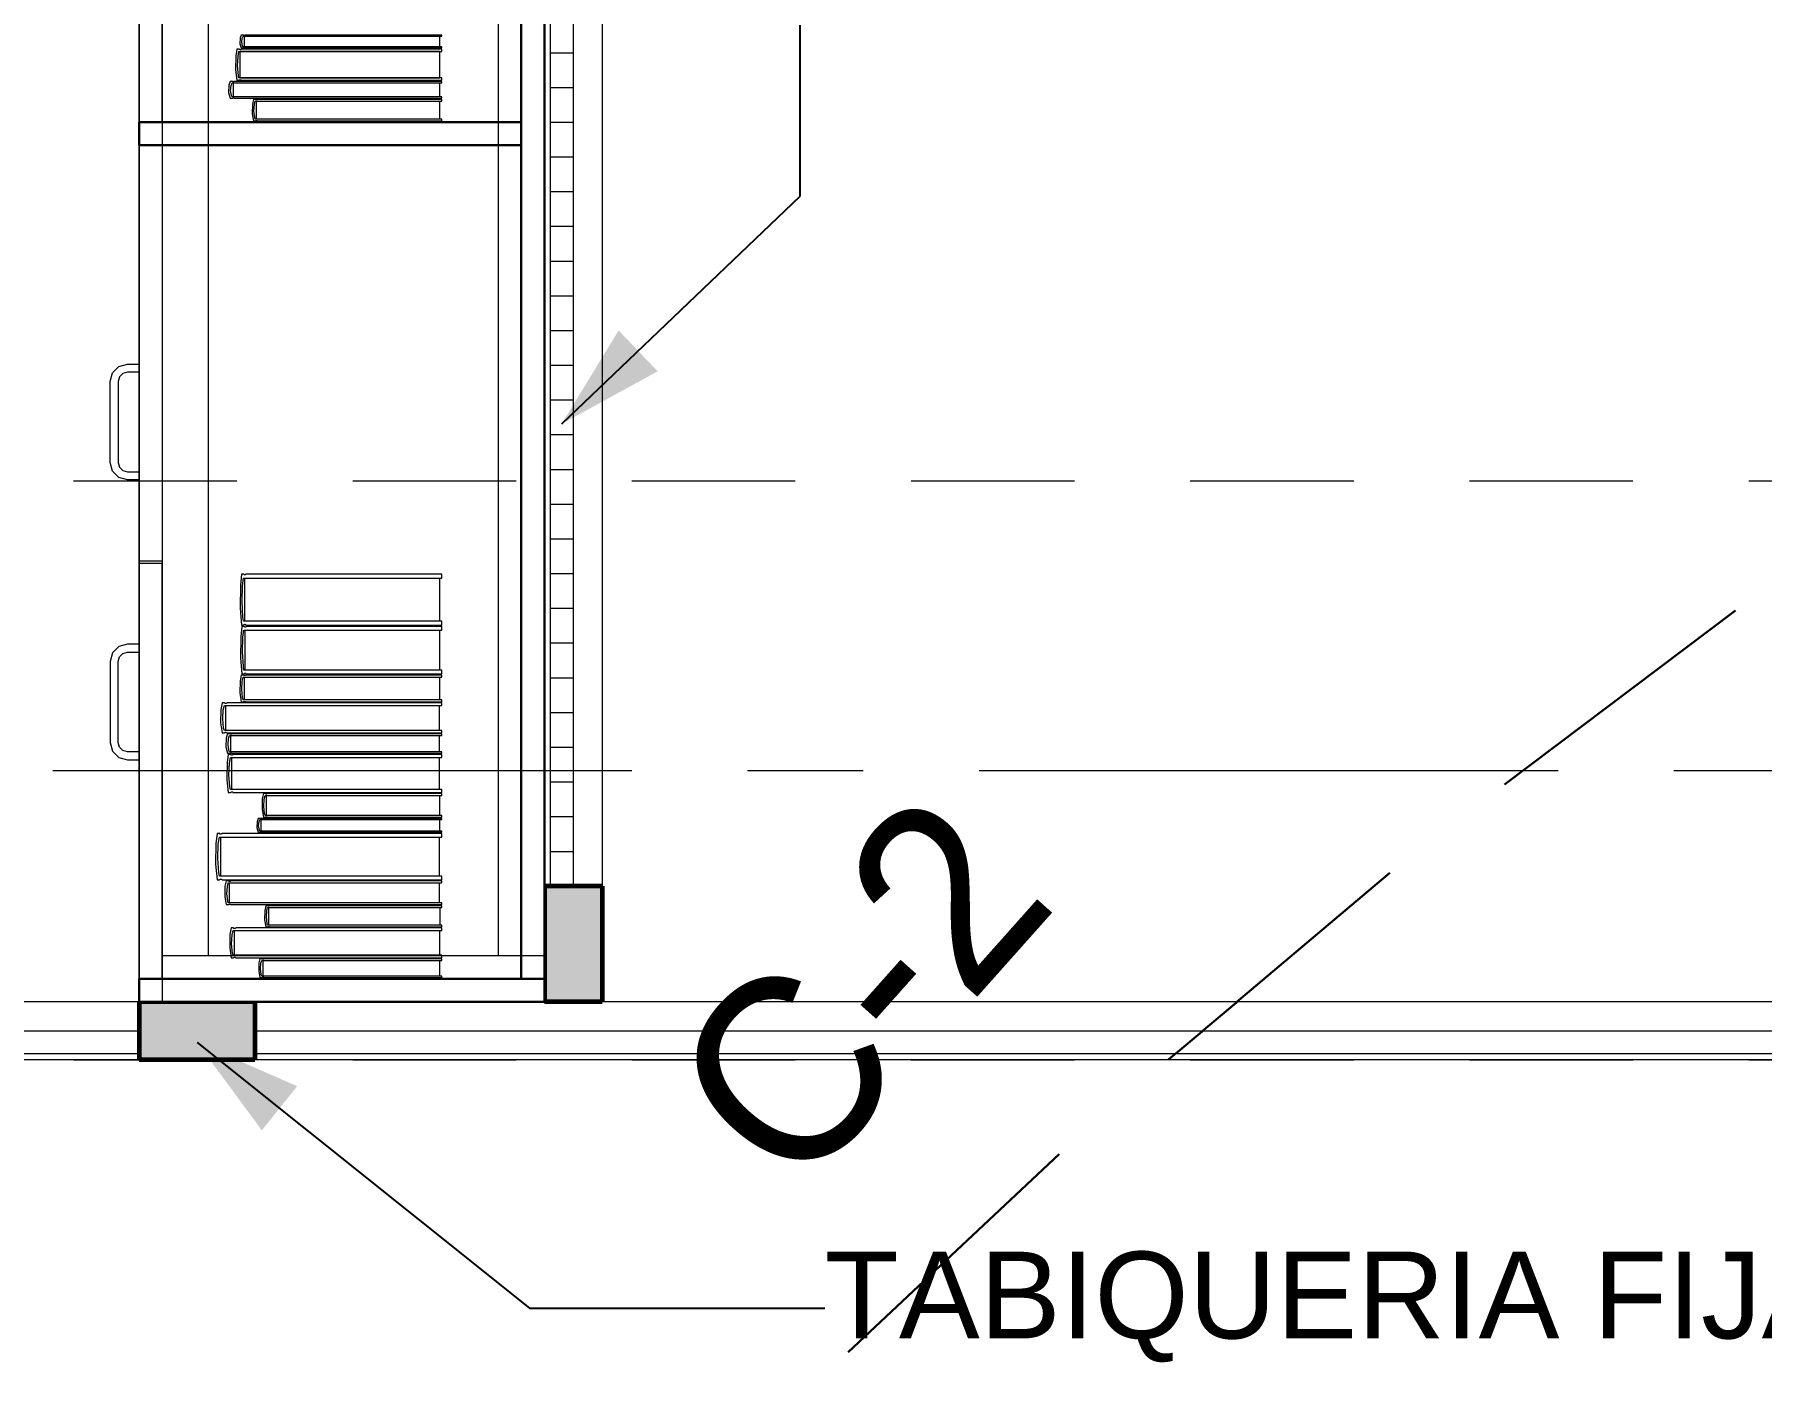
# Model space of a CAD drawing. Header units: inches. Extents: x -19 to 5698, y -728 to 92.
# Drawn here: x 139.93 to 141.421, y 29.412 to 30.586 of the extents above; entities that cross this region are included whole.
import ezdxf

# ---------------------------------------------------------------- set-up
doc = ezdxf.new("R2010")
doc.units = ezdxf.units.IN
doc.header["$MEASUREMENT"] = 0
doc.set_wipeout_variables(frame=1)
for name, pattern in [('CONTINUA', [0]), ('HIDDEN', [0.375, 0.25, -0.125]), ('Hidden Line', [0.195611, 0.141111, -0.0545]), ('Punto & Raya', [0.65, 0.5, -0.075, 0, -0.075]), ('Wipeout_Contour', [1, 0, -1])]:
    doc.linetypes.add(name, pattern=pattern)
doc.layers.get('0').update_dxf_attribs({"color": 61})
doc.layers.add('00 conduct tomacorr', color=120, linetype='HIDDEN', lineweight=30)
doc.layers.add('00 IE CKTO ILUMINACION', color=3, linetype='Continuous', lineweight=50)
for name, color, linetype in [('02 _ ARQ _ ALB _ Ejes Generales', 251, 'Continuous'), ('02 _ ARQ _ ZON _ Espacio.3D', 7, 'Continuous'), ('08 _ STR _ EXT _ 09 Vigas', 251, 'Continuous'), ('Acabado - Muros', 7, 'Continuous'), ('Interior - Mobiliario', 7, 'Continuous'), ('Notas - Etiquetas', 7, 'Continuous')]:
    doc.layers.add(name, color=color, linetype=linetype)
doc.styles.add('Estilo_Generado_4', font='swisse.ttf')
doc.dimstyles.new('Estilo_Generado__8', dxfattribs={"dimtxt": 0.18, "dimasz": 0.0912, "dimexe": 0.18, "dimexo": 0.0625, "dimgap": 0, "dimtad": 0, "dimtih": 1, "dimtoh": 1, "dimdec": 4, "dimzin": 0, "dimdsep": 46, "dimcen": 0.09, "dimadec": 0, "dimazin": 0, "dimtfac": 1, "dimtdec": 4, "dimtmove": 0, "dimatfit": 3, "dimldrblk": 'ARROWHEAD_5', "dimfxl": 1, "dimtolj": 1, "dimtzin": 0, "dimarcsym": 0})

# ---------------------------------------------------------------- blocks, each defined once
blk = doc.blocks.new('ARROWHEAD_5')
at = {"linetype": 'Continuous', "lineweight": 0}
blk.add_hatch(color=0, dxfattribs=at).paths.add_polyline_path([(-1, 0.2679), (0, 0), (-1, -0.2679)])
at = {"color": 0, "linetype": 'Continuous', "lineweight": 0}
blk.add_line((0, 0), (-1, 0), dxfattribs=at)

msp = doc.modelspace()

# ---------------------------------------------------------------- linework, layer by layer
at = {"layer": '02 _ ARQ _ ZON _ Espacio.3D', "color": 254, "linetype": 'Continuous', "lineweight": 0, "flags": 128}
for points in [[(136.57, 31), (137.07, 31), (137.07, 29.75), (140.37, 29.75), (140.3701, 39), (140.37, 39), (140.37, 39.9003), (137.07, 39.9003), (137.07, 39), (136.57, 39)], [(143.92, 27), (143.92, 29.7), (115.57, 29.7), (112.57, 29.7), (112.57, 17.4)]]:
    msp.add_lwpolyline(points, dxfattribs=at)
msp.add_lwpolyline([(140.42, 39.75), (140.42, 32.7833), (140.42, 32.7833), (140.42, 31.7003), (140.42, 29.75), (143.07, 29.75), (143.07, 29.85), (143.07, 30.2), (143.57, 30.2), (143.57, 30.7), (144.07, 30.7), (144.07, 29.85), (145.27, 29.85), (145.27, 35.0505), (143.9201, 35.0505), (143.9201, 35.2005), (143.92, 35.2005), (143.92, 39), (143.57, 39), (143.57, 39.4), (143.17, 39.4), (143.17, 39.75)], close=True, dxfattribs=at)
at = {"layer": 'Interior - Mobiliario', "color": 175, "linetype": 'Continuous', "lineweight": 13}
for p, q in [((140.04, 31.23), (140.04, 29.77)), ((140.35, 29.77), (140.35, 31.23)), ((140.1045, 30.5731), (140.1035, 30.5672)), ((140.1064, 30.5731), (140.1045, 30.5731)), ((140.1065, 30.573), (140.1064, 30.5731)), ((140.1067, 30.5728), (140.1065, 30.573)), ((140.107, 30.5727), (140.1067, 30.5728)), ((140.1072, 30.5828), (140.107, 30.5778)), ((140.107, 30.5778), (140.1081, 30.5741)), ((140.1072, 30.5727), (140.107, 30.5727)), ((140.1081, 30.5852), (140.1072, 30.5828)), ((140.1075, 30.5726), (140.1072, 30.5727)), ((140.1077, 30.5727), (140.1075, 30.5726)), ((140.108, 30.5728), (140.1077, 30.5727)), ((140.1082, 30.573), (140.108, 30.5728)), ((140.11, 30.5852), (140.1081, 30.5852)), ((140.1081, 30.5741), (140.11, 30.5741)), ((140.1084, 30.5731), (140.1082, 30.573)), ((140.2814, 30.5731), (140.1084, 30.5731)), ((140.1086, 30.5792), (140.1091, 30.5827)), ((140.1093, 30.5758), (140.1086, 30.5792)), ((140.1091, 30.5827), (140.1098, 30.5843)), ((140.1098, 30.575), (140.1093, 30.5758)), ((140.1098, 30.5843), (140.2814, 30.5843)), ((140.2814, 30.575), (140.1098, 30.575)), ((140.1101, 30.5852), (140.11, 30.5852)), ((140.11, 30.5741), (140.1101, 30.5742)), ((140.1103, 30.5851), (140.1101, 30.5852)), ((140.1101, 30.5742), (140.1104, 30.5742)), ((140.1106, 30.5851), (140.1103, 30.5851)), ((140.1104, 30.5742), (140.1106, 30.5743)), ((140.1108, 30.585), (140.1106, 30.5851)), ((140.1106, 30.5743), (140.1109, 30.5743)), ((140.1107, 30.5843), (140.1107, 30.575)), ((140.1111, 30.585), (140.1108, 30.585)), ((140.1109, 30.5743), (140.1111, 30.5743)), ((140.1113, 30.585), (140.1111, 30.585)), ((140.1111, 30.5743), (140.1114, 30.5743)), ((140.1116, 30.5851), (140.1113, 30.585)), ((140.1114, 30.5743), (140.1116, 30.5742)), ((140.1118, 30.5851), (140.1116, 30.5851)), ((140.1116, 30.5742), (140.1118, 30.5741)), ((140.1119, 30.5852), (140.1118, 30.5851)), ((140.1118, 30.5741), (140.1119, 30.5741)), ((140.2814, 30.5852), (140.1119, 30.5852)), ((140.1119, 30.5741), (140.2814, 30.5741)), ((140.2797, 30.575), (140.2797, 30.5843)), ((140.2814, 30.5843), (140.2814, 30.5852)), ((140.2814, 30.5741), (140.2814, 30.575)), ((140.2814, 30.5709), (140.2814, 30.5731)), ((140.1035, 30.5672), (140.1033, 30.5551)), ((140.105, 30.5586), (140.1054, 30.5669)), ((140.1057, 30.5504), (140.105, 30.5586)), ((140.1054, 30.5669), (140.1062, 30.5709)), ((140.1062, 30.5709), (140.2814, 30.5709)), ((140.2796, 30.5709), (140.1071, 30.5709)), ((140.1071, 30.5709), (140.1071, 30.5483)), ((140.2796, 30.5483), (140.2796, 30.5709)), ((140.0985, 30.5452), (140.0975, 30.542)), ((140.1004, 30.5452), (140.0985, 30.5452)), ((140.0994, 30.5418), (140.1003, 30.544)), ((140.1003, 30.544), (140.2814, 30.544)), ((140.1005, 30.5451), (140.1004, 30.5452)), ((140.1008, 30.545), (140.1005, 30.5451)), ((140.101, 30.545), (140.1008, 30.545)), ((140.1013, 30.5449), (140.101, 30.545)), ((140.1012, 30.544), (140.1012, 30.5318)), ((140.1016, 30.5449), (140.1013, 30.5449)), ((140.1018, 30.545), (140.1016, 30.5449)), ((140.1021, 30.545), (140.1018, 30.545)), ((140.1023, 30.5451), (140.1021, 30.545)), ((140.1025, 30.5452), (140.1023, 30.5451)), ((140.2814, 30.5452), (140.1025, 30.5452)), ((140.1033, 30.5551), (140.1045, 30.5462)), ((140.1045, 30.5462), (140.1064, 30.5462)), ((140.1062, 30.5483), (140.1057, 30.5504)), ((140.2814, 30.5483), (140.1062, 30.5483)), ((140.1064, 30.5462), (140.1065, 30.5463)), ((140.1065, 30.5463), (140.1068, 30.5465)), ((140.1068, 30.5465), (140.107, 30.5466)), ((140.107, 30.5466), (140.1073, 30.5466)), ((140.1071, 30.5483), (140.2796, 30.5483)), ((140.1073, 30.5466), (140.1075, 30.5466)), ((140.1075, 30.5466), (140.1078, 30.5465)), ((140.1078, 30.5465), (140.108, 30.5464)), ((140.108, 30.5464), (140.1083, 30.5463)), ((140.1083, 30.5463), (140.1084, 30.5462)), ((140.1084, 30.5462), (140.2814, 30.5462)), ((140.2796, 30.5318), (140.2796, 30.544)), ((140.2814, 30.5462), (140.2814, 30.5483)), ((140.2814, 30.544), (140.2814, 30.5452)), ((140.0975, 30.542), (140.0972, 30.5355)), ((140.0972, 30.5355), (140.0985, 30.5306)), ((140.0985, 30.5306), (140.1004, 30.5306)), ((140.099, 30.5374), (140.0994, 30.5418)), ((140.0997, 30.5329), (140.099, 30.5374)), ((140.1003, 30.5318), (140.0997, 30.5329)), ((140.2814, 30.5318), (140.1003, 30.5318)), ((140.1004, 30.5306), (140.1006, 30.5307)), ((140.1006, 30.5307), (140.1008, 30.5308)), ((140.1008, 30.5308), (140.1011, 30.5309)), ((140.1011, 30.5309), (140.1014, 30.5309)), ((140.1014, 30.5309), (140.1016, 30.5309)), ((140.1016, 30.5309), (140.1019, 30.5309)), ((140.1019, 30.5309), (140.1021, 30.5308)), ((140.1021, 30.5308), (140.1024, 30.5307)), ((140.1024, 30.5307), (140.1025, 30.5306)), ((140.1025, 30.5306), (140.2814, 30.5306)), ((140.1187, 30.5296), (140.1178, 30.5256)), ((140.1205, 30.5296), (140.1187, 30.5296)), ((140.1196, 30.5254), (140.1203, 30.5282)), ((140.1203, 30.5282), (140.2814, 30.5282)), ((140.1206, 30.5296), (140.1205, 30.5296)), ((140.1208, 30.5295), (140.1206, 30.5296)), ((140.121, 30.5294), (140.1208, 30.5295)), ((140.1212, 30.5293), (140.121, 30.5294)), ((140.1215, 30.5293), (140.1212, 30.5293)), ((140.1217, 30.5294), (140.1215, 30.5293)), ((140.1219, 30.5294), (140.1217, 30.5294)), ((140.1221, 30.5295), (140.1219, 30.5294)), ((140.1223, 30.5296), (140.1221, 30.5295)), ((140.2814, 30.5296), (140.1223, 30.5296)), ((140.2814, 30.5306), (140.2814, 30.5318)), ((140.2814, 30.5282), (140.2814, 30.5296)), ((140.1192, 30.5196), (140.1196, 30.5254)), ((139.995, 30.286), (139.9971, 30.2935)), ((139.9971, 30.2935), (140.0025, 30.299)), ((140.0031, 30.29), (140.002, 30.286)), ((140.0025, 30.299), (140.01, 30.301)), ((140.006, 30.2929), (140.0031, 30.29)), ((140.01, 30.294), (140.006, 30.2929)), ((140.01, 30.301), (140.02, 30.301)), ((140.02, 30.294), (140.01, 30.294)), ((140.02, 30.301), (140.02, 30.294)), ((139.995, 30.216), (139.995, 30.286)), ((140.002, 30.286), (140.002, 30.216)), ((139.9971, 30.2085), (139.995, 30.216)), ((140.002, 30.216), (140.0031, 30.212)), ((140.0025, 30.203), (139.9971, 30.2085)), ((140.01, 30.201), (140.0025, 30.203)), ((140.0031, 30.212), (140.006, 30.2091)), ((140.006, 30.2091), (140.01, 30.208)), ((140.01, 30.208), (140.02, 30.208)), ((140.02, 30.201), (140.01, 30.201)), ((140.02, 30.208), (140.02, 30.201)), ((140.02, 30.131), (140.04, 30.131)), ((140.02, 30.129), (140.04, 30.129)), ((140.1075, 30.1099), (140.1073, 30.0902)), ((140.1084, 30.1196), (140.1075, 30.1099)), ((140.1103, 30.1196), (140.1084, 30.1196)), ((140.1094, 30.1095), (140.1102, 30.1161)), ((140.1102, 30.1161), (140.2814, 30.1161)), ((140.1104, 30.1195), (140.1103, 30.1196)), ((140.1106, 30.1192), (140.1104, 30.1195)), ((140.1109, 30.119), (140.1106, 30.1192)), ((140.1111, 30.1189), (140.1109, 30.119)), ((140.111, 30.1161), (140.111, 30.079)), ((140.1114, 30.1189), (140.1111, 30.1189)), ((140.1116, 30.119), (140.1114, 30.1189)), ((140.1119, 30.1191), (140.1116, 30.119)), ((140.1121, 30.1194), (140.1119, 30.1191)), ((140.1122, 30.1196), (140.1121, 30.1194)), ((140.2814, 30.1196), (140.1122, 30.1196)), ((140.2797, 30.079), (140.2797, 30.1161)), ((140.2814, 30.1161), (140.2814, 30.1196)), ((140.1089, 30.0959), (140.1094, 30.1095)), ((140.1096, 30.0823), (140.1089, 30.0959)), ((140.1073, 30.0902), (140.1084, 30.0754)), ((140.1102, 30.079), (140.1096, 30.0823)), ((140.1078, 30.0654), (140.1076, 30.047)), ((140.1088, 30.0744), (140.1078, 30.0654)), ((140.1084, 30.0754), (140.1103, 30.0754)), ((140.1106, 30.0744), (140.1088, 30.0744)), ((140.1097, 30.065), (140.1105, 30.0711)), ((140.2814, 30.079), (140.1102, 30.079)), ((140.1103, 30.0754), (140.1104, 30.0757)), ((140.1104, 30.0757), (140.1107, 30.0759)), ((140.1105, 30.0711), (140.2814, 30.0711)), ((140.1107, 30.0743), (140.1106, 30.0744)), ((140.1107, 30.0759), (140.1109, 30.0761)), ((140.111, 30.074), (140.1107, 30.0743)), ((140.1109, 30.0761), (140.1112, 30.0762)), ((140.1112, 30.0739), (140.111, 30.074)), ((140.1112, 30.0762), (140.1114, 30.0762)), ((140.1114, 30.0738), (140.1112, 30.0739)), ((140.1114, 30.0762), (140.1117, 30.0761)), ((140.1117, 30.0738), (140.1114, 30.0738)), ((140.1114, 30.0711), (140.1114, 30.0366)), ((140.1117, 30.0761), (140.1119, 30.0759)), ((140.112, 30.0738), (140.1117, 30.0738)), ((140.1119, 30.0759), (140.1121, 30.0756)), ((140.1122, 30.074), (140.112, 30.0738)), ((140.1121, 30.0756), (140.1122, 30.0754)), ((140.1122, 30.0754), (140.2814, 30.0754)), ((140.1124, 30.0742), (140.1122, 30.074)), ((140.1126, 30.0744), (140.1124, 30.0742)), ((140.2814, 30.0744), (140.1126, 30.0744)), ((140.2797, 30.0366), (140.2797, 30.0711)), ((140.2814, 30.0754), (140.2814, 30.079)), ((140.2814, 30.0711), (140.2814, 30.0744)), ((139.9971, 30.0515), (139.995, 30.044)), ((140.0025, 30.057), (139.9971, 30.0515)), ((140.01, 30.059), (140.0025, 30.057)), ((140.0031, 30.048), (140.006, 30.0509)), ((140.006, 30.0509), (140.01, 30.052)), ((140.02, 30.059), (140.01, 30.059)), ((140.01, 30.052), (140.02, 30.052)), ((140.02, 30.052), (140.02, 30.059)), ((140.1093, 30.0523), (140.1097, 30.065)), ((140.11, 30.0397), (140.1093, 30.0523)), ((139.995, 30.044), (139.995, 29.974)), ((140.002, 30.044), (140.0031, 30.048)), ((140.002, 29.974), (140.002, 30.044)), ((140.1076, 30.047), (140.1088, 30.0333)), ((140.1105, 30.0366), (140.11, 30.0397)), ((140.2814, 30.0366), (140.1105, 30.0366)), ((140.2814, 30.0333), (140.2814, 30.0366)), ((140.1072, 30.0272), (140.107, 30.0169)), ((140.1082, 30.0323), (140.1072, 30.0272)), ((140.1101, 30.0323), (140.1082, 30.0323)), ((140.1087, 30.0199), (140.1091, 30.027)), ((140.1088, 30.0333), (140.1106, 30.0333)), ((140.1091, 30.027), (140.1099, 30.0304)), ((140.1099, 30.0304), (140.2814, 30.0304)), ((140.1102, 30.0322), (140.1101, 30.0323)), ((140.1104, 30.0321), (140.1102, 30.0322)), ((140.1106, 30.032), (140.1104, 30.0321)), ((140.1106, 30.0333), (140.1108, 30.0335)), ((140.1109, 30.0319), (140.1106, 30.032)), ((140.1108, 30.0335), (140.111, 30.0337)), ((140.1108, 30.0304), (140.1108, 30.011)), ((140.1111, 30.0319), (140.1109, 30.0319)), ((140.111, 30.0337), (140.1113, 30.0339)), ((140.1114, 30.0319), (140.1111, 30.0319)), ((140.1113, 30.0339), (140.1115, 30.034)), ((140.1116, 30.032), (140.1114, 30.0319)), ((140.1115, 30.034), (140.1118, 30.034)), ((140.1118, 30.0322), (140.1116, 30.032)), ((140.1118, 30.034), (140.112, 30.0339)), ((140.112, 30.0323), (140.1118, 30.0322)), ((140.112, 30.0339), (140.1122, 30.0337)), ((140.2814, 30.0323), (140.112, 30.0323)), ((140.1122, 30.0337), (140.1125, 30.0334)), ((140.1125, 30.0334), (140.1126, 30.0333)), ((140.1126, 30.0333), (140.2814, 30.0333)), ((140.2797, 30.011), (140.2797, 30.0304)), ((140.2814, 30.0304), (140.2814, 30.0323)), ((140.0917, 30.0082), (140.0907, 30.0025)), ((140.0938, 30.0082), (140.0917, 30.0082)), ((140.0927, 30.0023), (140.0936, 30.0061)), ((140.0936, 30.0061), (140.2814, 30.0061)), ((140.0939, 30.0081), (140.0938, 30.0082)), ((140.0941, 30.0079), (140.0939, 30.0081)), ((140.0944, 30.0078), (140.0941, 30.0079)), ((140.0946, 30.0078), (140.0944, 30.0078)), ((140.0945, 30.0061), (140.0945, 29.9845)), ((140.0949, 30.0078), (140.0946, 30.0078)), ((140.0952, 30.0078), (140.0949, 30.0078)), ((140.0955, 30.0079), (140.0952, 30.0078)), ((140.0957, 30.0081), (140.0955, 30.0079)), ((140.0959, 30.0082), (140.0957, 30.0081)), ((140.2814, 30.0082), (140.0959, 30.0082)), ((140.107, 30.0169), (140.1082, 30.0092)), ((140.1082, 30.0092), (140.1101, 30.0092)), ((140.1094, 30.0128), (140.1087, 30.0199)), ((140.1099, 30.011), (140.1094, 30.0128)), ((140.2814, 30.011), (140.1099, 30.011)), ((140.1101, 30.0092), (140.1102, 30.0093)), ((140.1102, 30.0093), (140.1104, 30.0094)), ((140.1104, 30.0094), (140.1107, 30.0095)), ((140.1107, 30.0095), (140.1109, 30.0096)), ((140.1109, 30.0096), (140.1112, 30.0096)), ((140.1112, 30.0096), (140.1114, 30.0095)), ((140.1114, 30.0095), (140.1117, 30.0094)), ((140.1117, 30.0094), (140.1119, 30.0093)), ((140.1119, 30.0093), (140.112, 30.0092)), ((140.112, 30.0092), (140.2814, 30.0092)), ((140.2795, 29.9845), (140.2795, 30.0061)), ((140.2814, 30.0092), (140.2814, 30.011)), ((140.2814, 30.0061), (140.2814, 30.0082)), ((140.0907, 30.0025), (140.0904, 29.991)), ((140.0904, 29.991), (140.0917, 29.9824)), ((140.0922, 29.9944), (140.0927, 30.0023)), ((140.093, 29.9865), (140.0922, 29.9944)), ((140.0917, 29.9824), (140.0938, 29.9824)), ((140.0936, 29.9845), (140.093, 29.9865)), ((140.2814, 29.9845), (140.0936, 29.9845)), ((140.0938, 29.9824), (140.0939, 29.9826)), ((140.0939, 29.9826), (140.0942, 29.9827)), ((140.0942, 29.9827), (140.0944, 29.9828)), ((140.0944, 29.9828), (140.0947, 29.9829)), ((140.0947, 29.9829), (140.095, 29.9829)), ((140.095, 29.9829), (140.0952, 29.9828)), ((140.0952, 29.9778), (140.095, 29.9703)), ((140.0952, 29.9828), (140.0955, 29.9827)), ((140.0962, 29.9814), (140.0952, 29.9778)), ((140.0955, 29.9827), (140.0957, 29.9825)), ((140.0957, 29.9825), (140.0959, 29.9824)), ((140.0959, 29.9824), (140.2814, 29.9824)), ((140.0982, 29.9814), (140.0962, 29.9814)), ((140.0968, 29.9724), (140.0972, 29.9776)), ((140.0972, 29.9776), (140.0981, 29.9801)), ((140.0981, 29.9801), (140.2814, 29.9801)), ((140.0983, 29.9814), (140.0982, 29.9814)), ((140.0986, 29.9813), (140.0983, 29.9814)), ((140.0988, 29.9812), (140.0986, 29.9813)), ((140.0991, 29.9812), (140.0988, 29.9812)), ((140.099, 29.9801), (140.099, 29.966)), ((140.0994, 29.9812), (140.0991, 29.9812)), ((140.0996, 29.9812), (140.0994, 29.9812)), ((140.0999, 29.9813), (140.0996, 29.9812)), ((140.1001, 29.9814), (140.0999, 29.9813)), ((140.1003, 29.9814), (140.1001, 29.9814)), ((140.2814, 29.9814), (140.1003, 29.9814)), ((140.2795, 29.966), (140.2795, 29.9801)), ((140.2814, 29.9824), (140.2814, 29.9845)), ((140.2814, 29.9801), (140.2814, 29.9814)), ((139.995, 29.974), (139.9971, 29.9665)), ((139.9971, 29.9665), (140.0025, 29.961)), ((140.0031, 29.97), (140.002, 29.974)), ((140.0025, 29.961), (140.01, 29.959)), ((140.006, 29.9671), (140.0031, 29.97)), ((140.01, 29.966), (140.006, 29.9671)), ((140.02, 29.966), (140.01, 29.966)), ((140.02, 29.959), (140.02, 29.966)), ((140.095, 29.9703), (140.0962, 29.9647)), ((140.097, 29.9637), (140.096, 29.9565)), ((140.0962, 29.9647), (140.0982, 29.9647)), ((140.0975, 29.9673), (140.0968, 29.9724)), ((140.0991, 29.9637), (140.097, 29.9637)), ((140.0981, 29.966), (140.0975, 29.9673)), ((140.098, 29.9561), (140.0989, 29.9611)), ((140.2814, 29.966), (140.0981, 29.966)), ((140.0982, 29.9647), (140.0984, 29.9648)), ((140.0984, 29.9648), (140.0986, 29.9649)), ((140.0986, 29.9649), (140.0989, 29.9649)), ((140.0989, 29.9649), (140.0992, 29.965)), ((140.0989, 29.9611), (140.2814, 29.9611)), ((140.0992, 29.9636), (140.0991, 29.9637)), ((140.0992, 29.965), (140.0994, 29.965)), ((140.0994, 29.9634), (140.0992, 29.9636)), ((140.0994, 29.965), (140.0997, 29.9649)), ((140.0996, 29.9632), (140.0994, 29.9634)), ((140.0999, 29.9631), (140.0996, 29.9632)), ((140.0997, 29.9649), (140.1, 29.9648)), ((140.0998, 29.9611), (140.0998, 29.9335)), ((140.1002, 29.9631), (140.0999, 29.9631)), ((140.1, 29.9648), (140.1002, 29.9647)), ((140.1002, 29.9647), (140.1003, 29.9647)), ((140.1004, 29.9632), (140.1002, 29.9631)), ((140.1003, 29.9647), (140.2814, 29.9647)), ((140.1007, 29.9633), (140.1004, 29.9632)), ((140.1009, 29.9635), (140.1007, 29.9633)), ((140.1011, 29.9637), (140.1009, 29.9635)), ((140.2814, 29.9637), (140.1011, 29.9637)), ((140.2795, 29.9335), (140.2795, 29.9611)), ((140.2814, 29.9647), (140.2814, 29.966)), ((140.2814, 29.9611), (140.2814, 29.9637)), ((140.01, 29.959), (140.02, 29.959)), ((140.096, 29.9565), (140.0958, 29.9418)), ((140.0976, 29.9461), (140.098, 29.9561)), ((140.0983, 29.936), (140.0976, 29.9461)), ((140.0958, 29.9418), (140.097, 29.9309)), ((140.097, 29.9309), (140.0991, 29.9309)), ((140.0989, 29.9335), (140.0983, 29.936)), ((140.2814, 29.9335), (140.0989, 29.9335)), ((140.0991, 29.9309), (140.0992, 29.9311)), ((140.0992, 29.9311), (140.0994, 29.9312)), ((140.0994, 29.9312), (140.0997, 29.9314)), ((140.0997, 29.9314), (140.1, 29.9314)), ((140.1, 29.9314), (140.1002, 29.9314)), ((140.1002, 29.9314), (140.1005, 29.9313)), ((140.1005, 29.9313), (140.1008, 29.9312)), ((140.1008, 29.9312), (140.101, 29.931)), ((140.101, 29.931), (140.1011, 29.9309)), ((140.1011, 29.9309), (140.2814, 29.9309)), ((140.2814, 29.9309), (140.2814, 29.9335)), ((140.1264, 29.9254), (140.1262, 29.9163)), ((140.1262, 29.9163), (140.1273, 29.9095)), ((140.1273, 29.9299), (140.1264, 29.9254)), ((140.1289, 29.9299), (140.1273, 29.9299)), ((140.1277, 29.9189), (140.1281, 29.9252)), ((140.1284, 29.9127), (140.1277, 29.9189)), ((140.1281, 29.9252), (140.1288, 29.9283)), ((140.1288, 29.9283), (140.2814, 29.9283)), ((140.129, 29.9298), (140.1289, 29.9299)), ((140.1292, 29.9297), (140.129, 29.9298)), ((140.1294, 29.9296), (140.1292, 29.9297)), ((140.1297, 29.9295), (140.1294, 29.9296)), ((140.1296, 29.9283), (140.1296, 29.9111)), ((140.1299, 29.9295), (140.1297, 29.9295)), ((140.1301, 29.9296), (140.1299, 29.9295)), ((140.1303, 29.9297), (140.1301, 29.9296)), ((140.1305, 29.9298), (140.1303, 29.9297)), ((140.1307, 29.9299), (140.1305, 29.9298)), ((140.2814, 29.9299), (140.1307, 29.9299)), ((140.2798, 29.9111), (140.2798, 29.9283)), ((140.2814, 29.9283), (140.2814, 29.9299)), ((140.1219, 29.9059), (140.1217, 29.9005)), ((140.1228, 29.9085), (140.1219, 29.9059)), ((140.1245, 29.9085), (140.1228, 29.9085)), ((140.1232, 29.902), (140.1236, 29.9057)), ((140.1239, 29.8983), (140.1232, 29.902)), ((140.1236, 29.9057), (140.1243, 29.9075)), ((140.1243, 29.9075), (140.2814, 29.9075)), ((140.1246, 29.9085), (140.1245, 29.9085)), ((140.1248, 29.9084), (140.1246, 29.9085)), ((140.125, 29.9083), (140.1248, 29.9084)), ((140.1252, 29.9083), (140.125, 29.9083)), ((140.1251, 29.9075), (140.1251, 29.8974)), ((140.1255, 29.9083), (140.1252, 29.9083)), ((140.1257, 29.9083), (140.1255, 29.9083)), ((140.1259, 29.9084), (140.1257, 29.9083)), ((140.1261, 29.9084), (140.1259, 29.9084)), ((140.1262, 29.9085), (140.1261, 29.9084)), ((140.2814, 29.9085), (140.1262, 29.9085)), ((140.1273, 29.9095), (140.1289, 29.9095)), ((140.1288, 29.9111), (140.1284, 29.9127)), ((140.2814, 29.9111), (140.1288, 29.9111)), ((140.1289, 29.9095), (140.1291, 29.9096)), ((140.1291, 29.9096), (140.1293, 29.9097)), ((140.1293, 29.9097), (140.1295, 29.9098)), ((140.1295, 29.9098), (140.1297, 29.9098)), ((140.1297, 29.9098), (140.1299, 29.9098)), ((140.1299, 29.9098), (140.1302, 29.9098)), ((140.1302, 29.9098), (140.1304, 29.9097)), ((140.1304, 29.9097), (140.1306, 29.9096)), ((140.1306, 29.9096), (140.1307, 29.9095)), ((140.1307, 29.9095), (140.2814, 29.9095)), ((140.2798, 29.8974), (140.2798, 29.9075)), ((140.2814, 29.9095), (140.2814, 29.9111)), ((140.2814, 29.9075), (140.2814, 29.9085)), ((140.0863, 29.8867), (140.0861, 29.8688)), ((140.0874, 29.8955), (140.0863, 29.8867)), ((140.0895, 29.8955), (140.0874, 29.8955)), ((140.0879, 29.8739), (140.0884, 29.8863)), ((140.0884, 29.8863), (140.0893, 29.8923)), ((140.0893, 29.8923), (140.2814, 29.8923)), ((140.0896, 29.8953), (140.0895, 29.8955)), ((140.0898, 29.8951), (140.0896, 29.8953)), ((140.0901, 29.8949), (140.0898, 29.8951)), ((140.0904, 29.8948), (140.0901, 29.8949)), ((140.0903, 29.8923), (140.0903, 29.8586)), ((140.0907, 29.8948), (140.0904, 29.8948)), ((140.091, 29.8949), (140.0907, 29.8948)), ((140.0912, 29.895), (140.091, 29.8949)), ((140.0915, 29.8953), (140.0912, 29.895)), ((140.0916, 29.8955), (140.0915, 29.8953)), ((140.2814, 29.8955), (140.0916, 29.8955)), ((140.1217, 29.9005), (140.1228, 29.8965)), ((140.1228, 29.8965), (140.1245, 29.8965)), ((140.1243, 29.8974), (140.1239, 29.8983)), ((140.2814, 29.8974), (140.1243, 29.8974)), ((140.1245, 29.8965), (140.1246, 29.8965)), ((140.1246, 29.8965), (140.1248, 29.8966)), ((140.1248, 29.8966), (140.125, 29.8966)), ((140.125, 29.8966), (140.1253, 29.8967)), ((140.1253, 29.8967), (140.1255, 29.8967)), ((140.1255, 29.8967), (140.1257, 29.8966)), ((140.1257, 29.8966), (140.126, 29.8966)), ((140.126, 29.8966), (140.1262, 29.8965)), ((140.1262, 29.8965), (140.1262, 29.8965)), ((140.1262, 29.8965), (140.2814, 29.8965)), ((140.2794, 29.8586), (140.2794, 29.8923)), ((140.2814, 29.8965), (140.2814, 29.8974)), ((140.2814, 29.8923), (140.2814, 29.8955)), ((140.0887, 29.8617), (140.0879, 29.8739)), ((140.0861, 29.8688), (140.0874, 29.8554)), ((140.0893, 29.8586), (140.0887, 29.8617)), ((140.2814, 29.8586), (140.0893, 29.8586)), ((140.2814, 29.8554), (140.2814, 29.8586)), ((140.0874, 29.8554), (140.0895, 29.8554)), ((140.0895, 29.8554), (140.0896, 29.8556)), ((140.0896, 29.8556), (140.0899, 29.8559)), ((140.0899, 29.8559), (140.0902, 29.856)), ((140.0902, 29.856), (140.0905, 29.8561)), ((140.0905, 29.8561), (140.0907, 29.8561)), ((140.0907, 29.8561), (140.091, 29.856)), ((140.091, 29.856), (140.0913, 29.8558)), ((140.0913, 29.8558), (140.0915, 29.8556)), ((140.0915, 29.8556), (140.0916, 29.8554)), ((140.0916, 29.8554), (140.2814, 29.8554)), ((140.0941, 29.8499), (140.0939, 29.8408)), ((140.0951, 29.8544), (140.0941, 29.8499)), ((140.0972, 29.8544), (140.0951, 29.8544)), ((140.0957, 29.8434), (140.0962, 29.8497)), ((140.0965, 29.8372), (140.0957, 29.8434)), ((140.0962, 29.8497), (140.097, 29.8528)), ((140.097, 29.8528), (140.2814, 29.8528)), ((140.0973, 29.8543), (140.0972, 29.8544)), ((140.0975, 29.8542), (140.0973, 29.8543)), ((140.0978, 29.8541), (140.0975, 29.8542)), ((140.098, 29.8541), (140.0978, 29.8541)), ((140.0979, 29.8528), (140.0979, 29.8356)), ((140.0983, 29.8541), (140.098, 29.8541)), ((140.0986, 29.8541), (140.0983, 29.8541)), ((140.0988, 29.8542), (140.0986, 29.8541)), ((140.0991, 29.8543), (140.0988, 29.8542)), ((140.0992, 29.8544), (140.0991, 29.8543)), ((140.2814, 29.8544), (140.0992, 29.8544)), ((140.2795, 29.8356), (140.2795, 29.8528)), ((140.2814, 29.8528), (140.2814, 29.8544)), ((140.0939, 29.8408), (140.0951, 29.834)), ((140.0951, 29.834), (140.0972, 29.834)), ((140.097, 29.8356), (140.0965, 29.8372)), ((140.2814, 29.8356), (140.097, 29.8356)), ((140.0972, 29.834), (140.0973, 29.8341)), ((140.0973, 29.8341), (140.0976, 29.8342)), ((140.0976, 29.8342), (140.0978, 29.8343)), ((140.0978, 29.8343), (140.0981, 29.8343)), ((140.0981, 29.8343), (140.0984, 29.8343)), ((140.0984, 29.8343), (140.0986, 29.8343)), ((140.0986, 29.8343), (140.0989, 29.8342)), ((140.0989, 29.8342), (140.0991, 29.834)), ((140.0991, 29.834), (140.0992, 29.834)), ((140.0992, 29.834), (140.2814, 29.834)), ((140.1286, 29.829), (140.1284, 29.8208)), ((140.1294, 29.833), (140.1286, 29.829)), ((140.1311, 29.833), (140.1294, 29.833)), ((140.1299, 29.8232), (140.1303, 29.8288)), ((140.1303, 29.8288), (140.131, 29.8315)), ((140.131, 29.8315), (140.2814, 29.8315)), ((140.1312, 29.8329), (140.1311, 29.833)), ((140.1314, 29.8328), (140.1312, 29.8329)), ((140.1316, 29.8327), (140.1314, 29.8328)), ((140.1318, 29.8327), (140.1316, 29.8327)), ((140.1317, 29.8315), (140.1317, 29.8162)), ((140.132, 29.8327), (140.1318, 29.8327)), ((140.1322, 29.8327), (140.132, 29.8327)), ((140.1324, 29.8328), (140.1322, 29.8327)), ((140.1326, 29.8329), (140.1324, 29.8328)), ((140.1328, 29.833), (140.1326, 29.8329)), ((140.2814, 29.833), (140.1328, 29.833)), ((140.2799, 29.8162), (140.2799, 29.8315)), ((140.2814, 29.834), (140.2814, 29.8356)), ((140.2814, 29.8315), (140.2814, 29.833)), ((140.0994, 29.8138), (140.0984, 29.8081)), ((140.1014, 29.8138), (140.0994, 29.8138)), ((140.1004, 29.8079), (140.1012, 29.8117)), ((140.1012, 29.8117), (140.2814, 29.8117)), ((140.1015, 29.8137), (140.1014, 29.8138)), ((140.1017, 29.8135), (140.1015, 29.8137)), ((140.102, 29.8134), (140.1017, 29.8135)), ((140.1022, 29.8133), (140.102, 29.8134)), ((140.1021, 29.8117), (140.1021, 29.7902)), ((140.1025, 29.8133), (140.1022, 29.8133)), ((140.1028, 29.8134), (140.1025, 29.8133)), ((140.103, 29.8135), (140.1028, 29.8134)), ((140.1032, 29.8136), (140.103, 29.8135)), ((140.1034, 29.8138), (140.1032, 29.8136)), ((140.2814, 29.8138), (140.1034, 29.8138)), ((140.1284, 29.8208), (140.1294, 29.8148)), ((140.1294, 29.8148), (140.1311, 29.8148)), ((140.1305, 29.8176), (140.1299, 29.8232)), ((140.131, 29.8162), (140.1305, 29.8176)), ((140.2814, 29.8162), (140.131, 29.8162)), ((140.1311, 29.8148), (140.1312, 29.8149)), ((140.1312, 29.8149), (140.1314, 29.815)), ((140.1314, 29.815), (140.1316, 29.815)), ((140.1316, 29.815), (140.1318, 29.8151)), ((140.1318, 29.8151), (140.1321, 29.8151)), ((140.1321, 29.8151), (140.1323, 29.815)), ((140.1323, 29.815), (140.1325, 29.815)), ((140.1325, 29.815), (140.1327, 29.8148)), ((140.1327, 29.8148), (140.1328, 29.8148)), ((140.1328, 29.8148), (140.2814, 29.8148)), ((140.2796, 29.7902), (140.2796, 29.8117)), ((140.2814, 29.8148), (140.2814, 29.8162)), ((140.2814, 29.8117), (140.2814, 29.8138)), ((140.0984, 29.8081), (140.0982, 29.7967)), ((140.0982, 29.7967), (140.0994, 29.7881)), ((140.0999, 29.8), (140.1004, 29.8079)), ((140.1007, 29.7921), (140.0999, 29.8)), ((140.04, 29.79), (140.08, 29.79)), ((140.08, 29.79), (140.33, 29.79)), ((140.0994, 29.7881), (140.1014, 29.7881)), ((140.1012, 29.7902), (140.1007, 29.7921)), ((140.2814, 29.7902), (140.1012, 29.7902)), ((140.1014, 29.7881), (140.1015, 29.7883)), ((140.1015, 29.7883), (140.1018, 29.7884)), ((140.1018, 29.7884), (140.102, 29.7885)), ((140.102, 29.7885), (140.1023, 29.7885)), ((140.1023, 29.7885), (140.1026, 29.7885)), ((140.1026, 29.7885), (140.1028, 29.7885)), ((140.1028, 29.7885), (140.1031, 29.7884)), ((140.1031, 29.7884), (140.1033, 29.7882)), ((140.1033, 29.7882), (140.1034, 29.7881)), ((140.1034, 29.7881), (140.2814, 29.7881)), ((140.1243, 29.7871), (140.1235, 29.7836)), ((140.126, 29.7871), (140.1243, 29.7871)), ((140.1248, 29.7785), (140.1252, 29.7834)), ((140.1252, 29.7834), (140.1259, 29.7858)), ((140.1259, 29.7858), (140.2814, 29.7858)), ((140.1261, 29.7871), (140.126, 29.7871)), ((140.1263, 29.787), (140.1261, 29.7871)), ((140.1265, 29.7869), (140.1263, 29.787)), ((140.1268, 29.7869), (140.1265, 29.7869)), ((140.127, 29.7868), (140.1268, 29.7869)), ((140.1272, 29.7869), (140.127, 29.7868)), ((140.1275, 29.7869), (140.1272, 29.7869)), ((140.1277, 29.787), (140.1275, 29.7869)), ((140.1278, 29.7871), (140.1277, 29.787)), ((140.2814, 29.7871), (140.1278, 29.7871)), ((140.2814, 29.7881), (140.2814, 29.7902)), ((140.2814, 29.7858), (140.2814, 29.7871)), ((140.04, 29.77), (140.35, 29.77))]:
    msp.add_line(p, q, dxfattribs=at)

# ---------------------------------------------------------------- texts
at = {"layer": 'Notas - Etiquetas', "color": 171, "linetype": 'Continuous', "lineweight": 13, "insert": (140.6121, 29.4854), "char_height": 0.075, "attachment_point": 4, "style": 'Estilo_Generado_4'}
msp.add_mtext('\\A1;{\\pql;\\fSwis721 Ex BT|b0|i0|c0|p34;TABIQUERIA FIJA 2 (VER DETALLE)\\fSwis721 Ex BT|b0|i0|c0|p34; }', dxfattribs=at)

# ---------------------------------------------------------------- leaders
at = {"layer": 'Notas - Etiquetas', "color": 144, "linetype": 'Continuous', "lineweight": 13, "annotation_type": 0, "has_hookline": 1, "hookline_direction": 1, "text_width": 1.0171}
msp.add_leader([(143.4784, 30.35), (143.3664, 30.4617), (142.278, 30.4617)], dimstyle='Estilo_Generado__8', dxfattribs=at)

# ---------------------------------------------------------------- next in the draw order: wipeouts: each hides what was drawn before it
at = {"color": 254, "linetype": 'Wipeout_Contour', "lineweight": 0, "ltscale": 3410.037603}
msp.add_wipeout([(140.37, 29.85), (140.42, 29.85), (140.42, 31.65), (140.37, 31.65)], dxfattribs=at).dxf.layer = 'Acabado - Muros'
at = {"color": 254, "linetype": 'Wipeout_Contour', "lineweight": 0, "ltscale": 5105.020402}
msp.add_wipeout([(137.87, 29.75), (137.87, 29.733), (137.8865, 29.733), (137.8865, 29.7), (140.02, 29.7), (140.02, 29.75)], dxfattribs=at).dxf.layer = 'Acabado - Muros'
at = {"color": 254, "linetype": 'Wipeout_Contour', "lineweight": 0, "ltscale": 5120.775457}
msp.add_wipeout([(140.12, 29.75), (140.12, 29.7), (142.2535, 29.7), (142.2535, 29.733), (142.27, 29.733), (142.27, 29.75)], dxfattribs=at).dxf.layer = 'Acabado - Muros'
at = {"color": 254, "linetype": 'Wipeout_Contour', "lineweight": 0, "ltscale": 3409.160431}
msp.add_wipeout([(140.02, 30.51), (140.02, 30.49), (140.35, 30.49), (140.35, 30.51)], dxfattribs=at).dxf.layer = 'Interior - Mobiliario'

# ---------------------------------------------------------------- next in the draw order: linework, layer by layer
at = {"layer": 'Acabado - Muros', "color": 7, "linetype": 'Continuous', "lineweight": 60}
for p, q in [((140.42, 29.85), (140.42, 29.75)), ((140.12, 29.75), (140.02, 29.75)), ((140.42, 29.75), (140.37, 29.75))]:
    msp.add_line(p, q, dxfattribs=at)
at = {"layer": 'Acabado - Muros', "color": 251, "linetype": 'Continuous', "lineweight": 13, "flags": 128}
for points in [[(140.37, 31.65), (140.37, 29.85)], [(140.42, 31.65), (140.42, 29.85)], [(140.02, 29.75), (137.87, 29.75), (137.17, 29.75)], [(142.97, 29.75), (142.27, 29.75), (140.12, 29.75)], [(140.02, 29.7), (137.8865, 29.7)], [(142.2535, 29.7), (140.12, 29.7)]]:
    msp.add_lwpolyline(points, dxfattribs=at)
at = {"layer": 'Interior - Mobiliario', "color": 175, "linetype": 'Continuous', "lineweight": 13}
for p, q in [((140.04, 31.21), (140.04, 29.79)), ((140.08, 29.79), (140.08, 31.21)), ((140.33, 31.21), (140.33, 29.79)), ((140.02, 30.51), (140.02, 30.869)), ((140.04, 30.51), (140.04, 30.869)), ((140.1211, 30.5282), (140.1211, 30.5125)), ((140.2798, 30.5125), (140.2798, 30.5282)), ((140.1178, 30.5256), (140.1176, 30.5172)), ((140.1176, 30.5172), (140.1187, 30.511)), ((140.1199, 30.5139), (140.1192, 30.5196)), ((140.1203, 30.5125), (140.1199, 30.5139)), ((140.2814, 30.5125), (140.1203, 30.5125)), ((140.2814, 30.511), (140.2814, 30.5125)), ((140.35, 30.51), (140.02, 30.51)), ((140.02, 30.51), (140.02, 30.49)), ((140.02, 30.51), (140.02, 30.49)), ((140.02, 30.51), (140.04, 30.51)), ((140.1187, 30.511), (140.1205, 30.511)), ((140.1205, 30.511), (140.1206, 30.5111)), ((140.1206, 30.5111), (140.1208, 30.5112)), ((140.1208, 30.5112), (140.121, 30.5113)), ((140.121, 30.5113), (140.1213, 30.5113)), ((140.1213, 30.5113), (140.1215, 30.5113)), ((140.1215, 30.5113), (140.1218, 30.5113)), ((140.1218, 30.5113), (140.122, 30.5112)), ((140.122, 30.5112), (140.1222, 30.5111)), ((140.1222, 30.5111), (140.1223, 30.511)), ((140.1223, 30.511), (140.2814, 30.511)), ((140.35, 30.49), (140.35, 30.51)), ((140.02, 30.49), (140.35, 30.49)), ((140.02, 30.49), (140.02, 30.131)), ((140.02, 30.49), (140.04, 30.49)), ((140.04, 30.49), (140.04, 30.131))]:
    msp.add_line(p, q, dxfattribs=at)
at = {"layer": 'Interior - Mobiliario', "color": 175, "linetype": 'Continuous', "lineweight": 30}
for p, q in [((140.02, 30.51), (140.35, 30.51)), ((140.02, 30.49), (140.02, 30.51)), ((140.35, 30.49), (140.35, 30.51)), ((140.02, 30.49), (140.35, 30.49))]:
    msp.add_line(p, q, dxfattribs=at)

# ---------------------------------------------------------------- next in the draw order: wipeouts: each hides what was drawn before it
at = {"color": 254, "linetype": 'Wipeout_Contour', "lineweight": 0, "ltscale": 3409.99763}
msp.add_wipeout([(140.375, 29.85), (140.395, 29.85), (140.395, 31.65), (140.375, 31.65)], dxfattribs=at).dxf.layer = 'Acabado - Muros'
at = {"color": 254, "linetype": 'Wipeout_Contour', "lineweight": 0, "ltscale": 3404.125263}
msp.add_wipeout([(137.8865, 29.705), (140.02, 29.705), (140.02, 29.725), (137.8865, 29.725)], dxfattribs=at).dxf.layer = 'Acabado - Muros'
at = {"color": 254, "linetype": 'Wipeout_Contour', "lineweight": 0, "ltscale": 3413.053829}
msp.add_wipeout([(140.12, 29.705), (142.2535, 29.705), (142.2535, 29.725), (140.12, 29.725)], dxfattribs=at).dxf.layer = 'Acabado - Muros'

# ---------------------------------------------------------------- next in the draw order: hatches: boundary and pattern name
at = {"layer": 'Acabado - Muros', "linetype": 'Continuous', "lineweight": 0}
h = msp.add_hatch(dxfattribs=at)
h.set_pattern_fill('CONTRACHAPADO_0002', color=254, style=0, pattern_type=2)
h.set_pattern_definition([(0, (92.500015, 6e-09), (0, 0.030000001), [])])
h.paths.add_polyline_path([(140.375, 29.85), (140.395, 29.85), (140.395, 31.65), (140.375, 31.65)])
for points in [[(140.37, 29.85), (140.37, 29.75), (140.42, 29.75), (140.42, 29.85)], [(140.02, 29.75), (140.02, 29.7), (140.12, 29.7), (140.12, 29.75)]]:
    msp.add_hatch(color=254, dxfattribs=at).paths.add_polyline_path(points)

# ---------------------------------------------------------------- next in the draw order: linework, layer by layer
at = {"layer": '08 _ STR _ EXT _ 09 Vigas', "color": 251, "linetype": 'Hidden Line', "lineweight": 13, "true_color": 0x636466}
msp.add_line((137.07, 29.7), (143.57, 29.7), dxfattribs=at)
at = {"layer": 'Acabado - Muros', "color": 7, "linetype": 'Continuous', "lineweight": 60}
for p, q in [((140.37, 29.85), (140.37, 29.75)), ((140.42, 29.85), (140.37, 29.85)), ((140.02, 29.75), (140.02, 29.7)), ((140.12, 29.75), (140.12, 29.7)), ((140.12, 29.7), (140.02, 29.7))]:
    msp.add_line(p, q, dxfattribs=at)
at = {"layer": 'Acabado - Muros', "color": 7, "linetype": 'Continuous', "lineweight": 13, "flags": 128}
for points in [[(140.375, 29.85), (140.395, 29.85), (140.395, 31.65), (140.375, 31.65)], [(137.8865, 29.705), (137.8865, 29.725), (140.02, 29.725), (140.02, 29.705)], [(140.12, 29.705), (140.12, 29.725), (142.2535, 29.725), (142.2535, 29.705)]]:
    msp.add_lwpolyline(points, close=True, dxfattribs=at)

# ---------------------------------------------------------------- next in the draw order: texts
at = {"layer": '00 IE CKTO ILUMINACION', "color": 4, "linetype": 'CONTINUA', "lineweight": 15}
msp.add_text('C-2', height=0.15962, rotation=48.32, dxfattribs=at).set_placement((140.5869, 29.5782, -0.0004))

# ---------------------------------------------------------------- next in the draw order: leaders
at = {"layer": 'Notas - Etiquetas', "color": 144, "linetype": 'Continuous', "lineweight": 13, "annotation_type": 0, "has_hookline": 1, "hookline_direction": 0, "text_width": 0.965, "horizontal_direction": (1e-06, 1, 0)}
msp.add_leader([(140.385, 30.2494), (140.591, 30.4461), (140.591, 30.5938)], dimstyle='Estilo_Generado__8', dxfattribs=at)
at = {"layer": 'Notas - Etiquetas', "color": 144, "linetype": 'Continuous', "lineweight": 13, "annotation_type": 0, "has_hookline": 1, "hookline_direction": 0, "text_width": 1.9482}
msp.add_leader([(140.07, 29.715), (140.3572, 29.4854), (140.6121, 29.4854)], dimstyle='Estilo_Generado__8', dxfattribs=at)

# ---------------------------------------------------------------- next in the draw order: wipeouts: each hides what was drawn before it
at = {"color": 254, "linetype": 'Wipeout_Contour', "lineweight": 0, "ltscale": 3409.861183}
msp.add_wipeout([(140.35, 31.23), (140.35, 29.77), (140.37, 29.77), (140.37, 31.23)], dxfattribs=at).dxf.layer = 'Interior - Mobiliario'

# ---------------------------------------------------------------- next in the draw order: linework, layer by layer
at = {"layer": '02 _ ARQ _ ALB _ Ejes Generales', "color": 251, "linetype": 'Punto & Raya', "lineweight": 13, "true_color": 0x636466}
msp.add_line((98.3454, 29.95), (147.07, 29.95), dxfattribs=at)
at = {"layer": '08 _ STR _ EXT _ 09 Vigas', "color": 251, "linetype": 'Hidden Line', "lineweight": 13, "true_color": 0x636466}
msp.add_line((137.07, 30.2), (143.57, 30.2), dxfattribs=at)
at = {"layer": 'Interior - Mobiliario', "color": 175, "linetype": 'Continuous', "lineweight": 30}
for p, q in [((140.35, 29.77), (140.35, 31.23)), ((140.37, 29.77), (140.37, 31.23)), ((140.35, 29.77), (140.37, 29.77))]:
    msp.add_line(p, q, dxfattribs=at)
at = {"layer": 'Interior - Mobiliario', "color": 175, "linetype": 'Continuous', "lineweight": 13}
for p, q in [((140.35, 31.23), (140.35, 29.77)), ((140.37, 29.77), (140.37, 31.23)), ((140.37, 29.79), (140.37, 31.21)), ((140.35, 30.51), (140.02, 30.51)), ((140.35, 30.49), (140.35, 30.51)), ((140.02, 30.49), (140.35, 30.49)), ((140.33, 29.79), (140.37, 29.79)), ((140.35, 29.77), (140.37, 29.77))]:
    msp.add_line(p, q, dxfattribs=at)

# ---------------------------------------------------------------- next in the draw order: wipeouts: each hides what was drawn before it
at = {"color": 254, "linetype": 'Wipeout_Contour', "lineweight": 0, "ltscale": 3409.095763}
msp.add_wipeout([(140.02, 29.77), (140.02, 29.75), (140.37, 29.75), (140.37, 29.77)], dxfattribs=at).dxf.layer = 'Interior - Mobiliario'

# ---------------------------------------------------------------- next in the draw order: linework, layer by layer
at = {"layer": '00 conduct tomacorr'}
for centre, radius, start, end in [((145.4186, 24.4882), 6.894, 91.38575, 141.08554), ((140.1903, 30.3167), 1.5041, 184.4508, 264.8173)]:
    msp.add_arc(centre, radius, start, end, dxfattribs=at)
at = {"layer": 'Interior - Mobiliario', "color": 175, "linetype": 'Continuous', "lineweight": 13}
for p, q in [((140.02, 29.75), (140.02, 31.25)), ((140.37, 31.25), (140.37, 29.75)), ((140.02, 31.23), (140.02, 29.77)), ((140.02, 31.23), (140.02, 29.77)), ((140.04, 31.23), (140.04, 29.77)), ((140.04, 31.23), (140.04, 29.77)), ((140.35, 29.77), (140.35, 31.23)), ((140.35, 29.77), (140.35, 31.23)), ((140.35, 29.77), (140.35, 31.23)), ((140.37, 29.77), (140.37, 31.23)), ((140.02, 29.77), (140.02, 30.129)), ((140.04, 29.77), (140.04, 30.129)), ((140.04, 29.79), (140.04, 29.75)), ((140.1235, 29.7836), (140.1233, 29.7764)), ((140.1267, 29.7858), (140.1267, 29.7723)), ((140.2798, 29.7723), (140.2798, 29.7858)), ((140.37, 29.75), (140.37, 29.79)), ((140.37, 29.77), (140.02, 29.77)), ((140.02, 29.77), (140.02, 29.75)), ((140.02, 29.77), (140.37, 29.77)), ((140.02, 29.77), (140.35, 29.77)), ((140.02, 29.77), (140.04, 29.77)), ((140.04, 29.77), (140.35, 29.77)), ((140.04, 29.77), (140.35, 29.77)), ((140.1233, 29.7764), (140.1243, 29.771)), ((140.1243, 29.771), (140.126, 29.771)), ((140.1254, 29.7735), (140.1248, 29.7785)), ((140.1259, 29.7723), (140.1254, 29.7735)), ((140.2814, 29.7723), (140.1259, 29.7723)), ((140.126, 29.771), (140.1262, 29.7711)), ((140.1262, 29.7711), (140.1264, 29.7712)), ((140.1264, 29.7712), (140.1266, 29.7712)), ((140.1266, 29.7712), (140.1268, 29.7713)), ((140.1268, 29.7713), (140.1271, 29.7713)), ((140.1271, 29.7713), (140.1273, 29.7712)), ((140.1273, 29.7712), (140.1275, 29.7712)), ((140.1275, 29.7712), (140.1277, 29.7711)), ((140.1277, 29.7711), (140.1278, 29.771)), ((140.1278, 29.771), (140.2814, 29.771)), ((140.2814, 29.771), (140.2814, 29.7723)), ((140.37, 29.75), (140.37, 29.77)), ((140.02, 29.75), (140.37, 29.75)), ((140.37, 29.75), (140.02, 29.75)), ((140.04, 29.75), (140.37, 29.75))]:
    msp.add_line(p, q, dxfattribs=at)
at = {"layer": 'Interior - Mobiliario', "color": 175, "linetype": 'Continuous', "lineweight": 30}
for p, q in [((140.02, 29.77), (140.37, 29.77)), ((140.02, 29.75), (140.02, 29.77)), ((140.37, 29.75), (140.37, 29.77)), ((140.02, 29.75), (140.37, 29.75))]:
    msp.add_line(p, q, dxfattribs=at)

doc.saveas('drawing.dxf')
